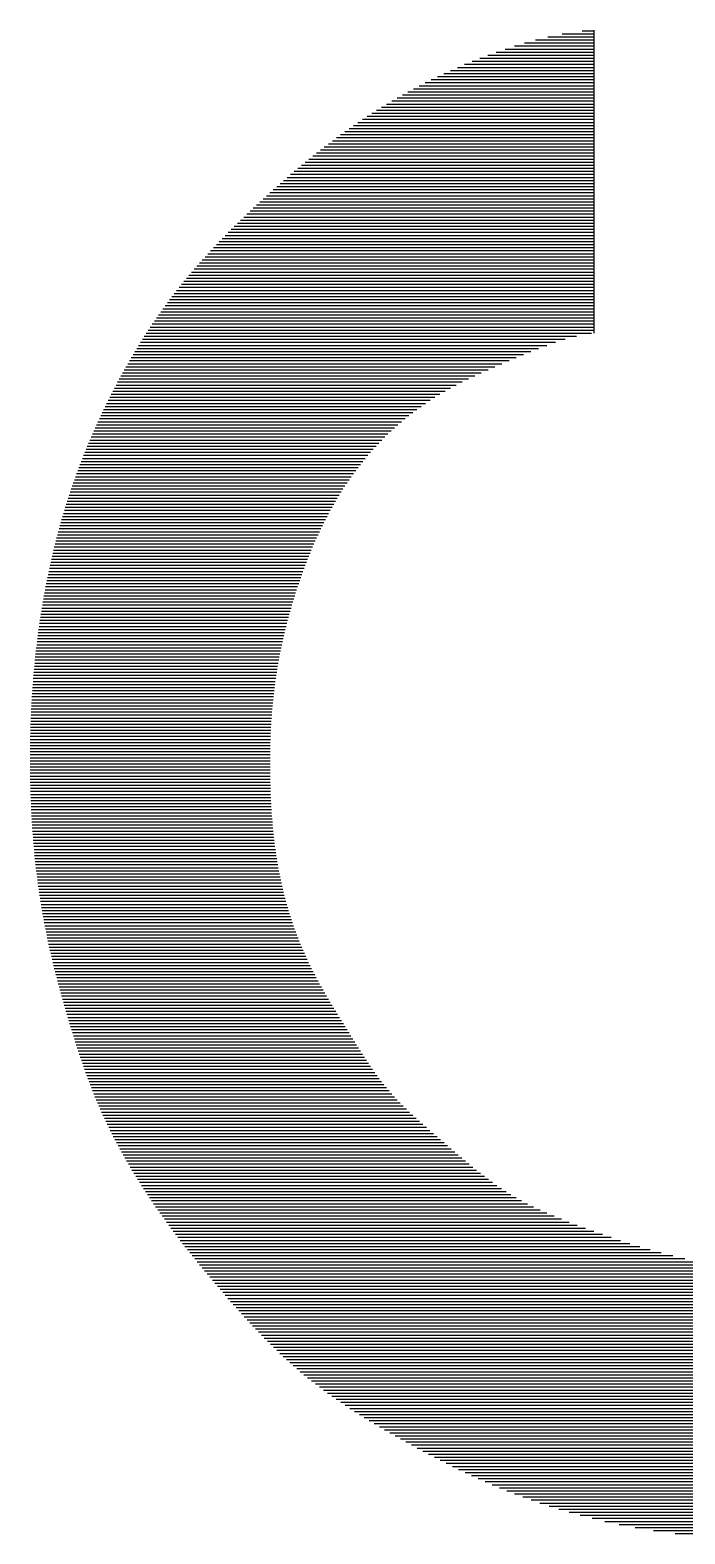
# Model space of a CAD drawing. Extents: x -4 to 6083, y -4 to 8618.
# Drawn here: x 345.46 to 359.93, y 127.9 to 161.13 of the extents above; entities that cross this region are included whole.
import ezdxf
from ezdxf.enums import TextEntityAlignment as Align

# ---------------------------------------------------------------- set-up
doc = ezdxf.new("R2010")
doc.units = 0
doc.header["$LTSCALE"] = 45
doc.header["$MEASUREMENT"] = 0
doc.layers.add('RLA-FORMATO', color=7, linetype='CONTINUOUS')
doc.layers.add('RLA-LOGO', color=7, linetype='CONTINUOUS')
doc.styles.add('ROMAND', font='romand', dxfattribs={"height": 31.5})
doc.styles.add('ROMANS', font='ROMANS.shx', dxfattribs={"height": 16.875})

# ---------------------------------------------------------------- blocks, each defined once
blk = doc.blocks.new('viñeta-rl')
at = {"layer": 'RLA-LOGO', "color": 8, "true_color": 0x707070}
for p, q in [((-89.271, 269.608), (-89.271, 232.77)), ((-89.226, 269.608), (-89.226, 232.807)), ((-89.181, 269.608), (-89.181, 232.844)), ((-89.136, 269.608), (-89.136, 232.881)), ((-89.091, 269.608), (-89.091, 232.918)), ((-89.046, 269.608), (-89.046, 232.956)), ((-89.001, 269.608), (-89.001, 232.994)), ((-88.956, 269.608), (-88.956, 233.032)), ((-88.911, 269.608), (-88.911, 233.07)), ((-88.866, 269.608), (-88.866, 233.108)), ((-88.821, 269.608), (-88.821, 233.147)), ((-88.776, 269.608), (-88.776, 233.185)), ((-88.731, 269.608), (-88.731, 233.224)), ((-88.686, 269.608), (-88.686, 233.264)), ((-88.641, 269.608), (-88.641, 233.303)), ((-88.596, 269.608), (-88.596, 233.343)), ((-88.551, 269.608), (-88.551, 233.383)), ((-88.506, 269.608), (-88.506, 233.423)), ((-88.461, 269.608), (-88.461, 233.464)), ((-88.416, 269.608), (-88.416, 233.505)), ((-88.371, 269.608), (-88.371, 233.546)), ((-88.326, 269.608), (-88.326, 233.588)), ((-88.281, 269.608), (-88.281, 233.63)), ((-88.236, 269.608), (-88.236, 233.673)), ((-88.191, 269.608), (-88.191, 233.716)), ((-88.146, 269.608), (-88.146, 233.76)), ((-88.101, 269.608), (-88.101, 233.805)), ((-88.056, 269.608), (-88.056, 233.85)), ((-88.011, 269.608), (-88.011, 233.895)), ((-87.966, 269.608), (-87.966, 233.942)), ((-87.921, 269.608), (-87.921, 233.989)), ((-87.876, 269.608), (-87.876, 234.036)), ((-87.831, 269.608), (-87.831, 234.085)), ((-87.786, 269.608), (-87.786, 234.135)), ((-87.741, 269.608), (-87.741, 234.185)), ((-87.696, 269.608), (-87.696, 234.237)), ((-87.651, 269.608), (-87.651, 234.289)), ((-87.606, 269.608), (-87.606, 234.343)), ((-87.561, 269.608), (-87.561, 234.398)), ((-87.516, 269.608), (-87.516, 234.455)), ((-87.471, 269.608), (-87.471, 234.512)), ((-87.426, 269.608), (-87.426, 234.571)), ((-87.381, 269.608), (-87.381, 234.631)), ((-87.336, 269.608), (-87.336, 234.693)), ((-87.291, 269.608), (-87.291, 234.756)), ((-87.246, 269.608), (-87.246, 234.82)), ((-87.201, 269.608), (-87.201, 234.885)), ((-87.156, 269.608), (-87.156, 234.952)), ((-87.111, 269.608), (-87.111, 235.02)), ((-87.066, 269.608), (-87.066, 235.089)), ((-87.021, 269.608), (-87.021, 235.16)), ((-86.976, 269.608), (-86.976, 235.232)), ((-86.931, 269.608), (-86.931, 235.305)), ((-86.886, 269.608), (-86.886, 235.379)), ((-86.841, 269.608), (-86.841, 235.455)), ((-86.796, 269.608), (-86.796, 235.531)), ((-86.751, 269.608), (-86.751, 235.609)), ((-86.706, 269.608), (-86.706, 235.687)), ((-86.661, 269.608), (-86.661, 235.767)), ((-86.616, 269.608), (-86.616, 235.847)), ((-86.571, 269.608), (-86.571, 235.929)), ((-86.526, 269.608), (-86.526, 236.011)), ((-86.481, 269.608), (-86.481, 236.094)), ((-86.436, 269.608), (-86.436, 236.179)), ((-86.391, 269.608), (-86.391, 236.265)), ((-86.346, 269.608), (-86.346, 236.352)), ((-86.301, 269.608), (-86.301, 236.441)), ((-86.256, 269.608), (-86.256, 236.531)), ((-86.211, 269.608), (-86.211, 236.623)), ((-86.166, 269.608), (-86.166, 236.717)), ((-86.121, 269.608), (-86.121, 236.814)), ((-86.076, 269.608), (-86.076, 236.912)), ((-86.031, 269.608), (-86.031, 237.013)), ((-85.986, 269.608), (-85.986, 237.117)), ((-85.941, 269.608), (-85.941, 237.224)), ((-85.896, 269.608), (-85.896, 237.334)), ((-85.851, 269.608), (-85.851, 237.448)), ((-85.806, 269.608), (-85.806, 237.567)), ((-85.761, 269.608), (-85.761, 237.69)), ((-85.716, 269.608), (-85.716, 237.82)), ((-85.671, 269.608), (-85.671, 237.956)), ((-85.626, 269.608), (-85.626, 238.099)), ((-85.581, 269.608), (-85.581, 238.251)), ((-85.536, 269.608), (-85.536, 238.414)), ((-85.491, 269.608), (-85.491, 238.588)), ((-85.446, 269.608), (-85.446, 238.778)), ((-85.401, 269.608), (-85.401, 238.987)), ((-85.356, 269.608), (-85.356, 239.221)), ((-85.311, 269.608), (-85.311, 239.492)), ((-85.266, 269.608), (-85.266, 239.814)), ((-89.316, 239.954), (-89.316, 232.734)), ((-89.361, 239.776), (-89.361, 232.698)), ((-89.406, 239.605), (-89.406, 232.662)), ((-89.496, 239.29), (-89.496, 232.591)), ((-89.451, 239.444), (-89.451, 232.627)), ((-89.541, 239.145), (-89.541, 232.556)), ((-89.631, 238.871), (-89.631, 232.487)), ((-89.586, 239.006), (-89.586, 232.521)), ((-107.42, 238.614), (-102.956, 238.614)), ((-107.406, 238.614), (-107.406, 238.444)), ((-107.361, 238.614), (-107.361, 238.148)), ((-107.316, 238.614), (-107.316, 237.936)), ((-107.271, 238.614), (-107.271, 237.756)), ((-107.226, 238.614), (-107.226, 237.595)), ((-107.181, 238.614), (-107.181, 237.446)), ((-107.136, 238.614), (-107.136, 237.307)), ((-107.091, 238.614), (-107.091, 237.176)), ((-107.046, 238.614), (-107.046, 237.051)), ((-107.001, 238.614), (-107.001, 236.933)), ((-106.956, 238.614), (-106.956, 236.82)), ((-106.911, 238.614), (-106.911, 236.711)), ((-106.866, 238.614), (-106.866, 236.606)), ((-106.821, 238.614), (-106.821, 236.505)), ((-106.776, 238.614), (-106.776, 236.407)), ((-106.731, 238.614), (-106.731, 236.312)), ((-106.686, 238.614), (-106.686, 236.22)), ((-106.641, 238.614), (-106.641, 236.131)), ((-106.596, 238.614), (-106.596, 236.043)), ((-106.551, 238.614), (-106.551, 235.958)), ((-106.506, 238.614), (-106.506, 235.875)), ((-106.461, 238.614), (-106.461, 235.794)), ((-106.416, 238.614), (-106.416, 235.715)), ((-106.371, 238.614), (-106.371, 235.637)), ((-106.326, 238.614), (-106.326, 235.561)), ((-106.281, 238.614), (-106.281, 235.487)), ((-106.236, 238.614), (-106.236, 235.415)), ((-106.191, 238.614), (-106.191, 235.344)), ((-106.146, 238.614), (-106.146, 235.274)), ((-106.101, 238.614), (-106.101, 235.206)), ((-106.056, 238.614), (-106.056, 235.139)), ((-106.011, 238.614), (-106.011, 235.074)), ((-105.966, 238.614), (-105.966, 235.009)), ((-105.921, 238.614), (-105.921, 234.946)), ((-105.876, 238.614), (-105.876, 234.884)), ((-105.831, 238.614), (-105.831, 234.822)), ((-105.786, 238.614), (-105.786, 234.762)), ((-105.741, 238.614), (-105.741, 234.703)), ((-105.696, 238.614), (-105.696, 234.644)), ((-105.651, 238.614), (-105.651, 234.586)), ((-105.606, 238.614), (-105.606, 234.529)), ((-105.561, 238.614), (-105.561, 234.473)), ((-105.516, 238.614), (-105.516, 234.417)), ((-105.471, 238.614), (-105.471, 234.362)), ((-105.426, 238.614), (-105.426, 234.308)), ((-105.381, 238.614), (-105.381, 234.254)), ((-105.336, 238.614), (-105.336, 234.201)), ((-105.291, 238.614), (-105.291, 234.148)), ((-105.246, 238.614), (-105.246, 234.096)), ((-105.201, 238.614), (-105.201, 234.044)), ((-105.156, 238.614), (-105.156, 233.993)), ((-105.111, 238.614), (-105.111, 233.942)), ((-105.066, 238.614), (-105.066, 233.892)), ((-105.021, 238.614), (-105.021, 233.842)), ((-104.976, 238.614), (-104.976, 233.793)), ((-104.931, 238.614), (-104.931, 233.744)), ((-104.886, 238.614), (-104.886, 233.695)), ((-104.841, 238.614), (-104.841, 233.646)), ((-104.796, 238.614), (-104.796, 233.598)), ((-104.751, 238.614), (-104.751, 233.551)), ((-104.706, 238.614), (-104.706, 233.503)), ((-104.661, 238.614), (-104.661, 233.457)), ((-104.616, 238.614), (-104.616, 233.41)), ((-104.571, 238.614), (-104.571, 233.364)), ((-104.526, 238.614), (-104.526, 233.318)), ((-104.481, 238.614), (-104.481, 233.273)), ((-104.436, 238.614), (-104.436, 233.228)), ((-104.391, 238.614), (-104.391, 233.184)), ((-104.346, 238.614), (-104.346, 233.14)), ((-104.301, 238.614), (-104.301, 233.096)), ((-104.256, 238.614), (-104.256, 233.053)), ((-104.211, 238.614), (-104.211, 233.011)), ((-104.166, 238.614), (-104.166, 232.968)), ((-104.121, 238.614), (-104.121, 232.927)), ((-104.076, 238.614), (-104.076, 232.886)), ((-104.031, 238.614), (-104.031, 232.845)), ((-103.986, 238.614), (-103.986, 232.805)), ((-103.941, 238.614), (-103.941, 232.766)), ((-103.896, 238.614), (-103.896, 232.727)), ((-103.851, 238.614), (-103.851, 232.688)), ((-103.806, 238.614), (-103.806, 232.65)), ((-103.761, 238.614), (-103.761, 232.613)), ((-103.716, 238.614), (-103.716, 232.576)), ((-103.671, 238.614), (-103.671, 232.539)), ((-103.626, 238.614), (-103.626, 232.504)), ((-103.581, 238.614), (-103.581, 232.468)), ((-103.536, 238.614), (-103.536, 232.433)), ((-103.491, 238.614), (-103.491, 232.399)), ((-103.446, 238.614), (-103.446, 232.365)), ((-103.401, 238.614), (-103.401, 232.332)), ((-103.356, 238.614), (-103.356, 232.299)), ((-103.311, 238.614), (-103.311, 232.266)), ((-103.266, 238.614), (-103.266, 232.234)), ((-103.221, 238.614), (-103.221, 232.203)), ((-103.176, 238.614), (-103.176, 232.171)), ((-103.131, 238.614), (-103.131, 232.141)), ((-103.086, 238.614), (-103.086, 232.11)), ((-103.041, 238.614), (-103.041, 232.08)), ((-102.996, 238.614), (-102.996, 232.051)), ((-89.721, 238.615), (-89.721, 232.419)), ((-89.676, 238.741), (-89.676, 232.453)), ((-102.951, 238.58), (-102.951, 232.021)), ((-89.766, 238.492), (-89.766, 232.385)), ((-102.906, 238.357), (-102.906, 231.992)), ((-102.861, 238.19), (-102.861, 231.964)), ((-89.856, 238.253), (-89.856, 232.319)), ((-89.811, 238.371), (-89.811, 232.352)), ((-102.816, 238.048), (-102.816, 231.936)), ((-89.946, 238.028), (-89.946, 232.254)), ((-89.901, 238.139), (-89.901, 232.287)), ((-102.771, 237.92), (-102.771, 231.908)), ((-102.726, 237.801), (-102.726, 231.88)), ((-90.081, 237.727), (-90.081, 232.159)), ((-90.036, 237.822), (-90.036, 232.191)), ((-89.991, 237.923), (-89.991, 232.222)), ((-102.681, 237.688), (-102.681, 231.853)), ((-102.636, 237.579), (-102.636, 231.826)), ((-90.171, 237.551), (-90.171, 232.098)), ((-90.126, 237.637), (-90.126, 232.128)), ((-102.591, 237.472), (-102.591, 231.8)), ((-102.546, 237.366), (-102.546, 231.774)), ((-90.306, 237.322), (-90.306, 232.008)), ((-90.261, 237.394), (-90.261, 232.037)), ((-90.216, 237.47), (-90.216, 232.067)), ((-102.501, 237.261), (-102.501, 231.748)), ((-102.456, 237.158), (-102.456, 231.722)), ((-102.411, 237.056), (-102.411, 231.697)), ((-90.486, 237.063), (-90.486, 231.893)), ((-90.441, 237.124), (-90.441, 231.921)), ((-90.396, 237.187), (-90.396, 231.95)), ((-90.351, 237.253), (-90.351, 231.979)), ((-102.366, 236.956), (-102.366, 231.672)), ((-102.321, 236.86), (-102.321, 231.647)), ((-90.666, 236.833), (-90.666, 231.783)), ((-90.621, 236.888), (-90.621, 231.81)), ((-90.576, 236.945), (-90.576, 231.837)), ((-90.531, 237.003), (-90.531, 231.865)), ((-102.276, 236.766), (-102.276, 231.623)), ((-102.231, 236.675), (-102.231, 231.599)), ((-90.846, 236.618), (-90.846, 231.68)), ((-90.801, 236.67), (-90.801, 231.705)), ((-90.756, 236.724), (-90.756, 231.731)), ((-90.711, 236.778), (-90.711, 231.757)), ((-102.186, 236.588), (-102.186, 231.575)), ((-102.141, 236.504), (-102.141, 231.551)), ((-102.096, 236.423), (-102.096, 231.528)), ((-91.026, 236.409), (-91.026, 231.581)), ((-90.981, 236.461), (-90.981, 231.605)), ((-90.936, 236.513), (-90.936, 231.63)), ((-90.891, 236.565), (-90.891, 231.655)), ((-102.051, 236.346), (-102.051, 231.505)), ((-102.006, 236.272), (-102.006, 231.482)), ((-101.961, 236.202), (-101.961, 231.46)), ((-91.206, 236.2), (-91.206, 231.489)), ((-91.161, 236.252), (-91.161, 231.512)), ((-91.116, 236.304), (-91.116, 231.535)), ((-91.071, 236.356), (-91.071, 231.558)), ((-101.916, 236.134), (-101.916, 231.437)), ((-101.871, 236.069), (-101.871, 231.415)), ((-101.826, 236.007), (-101.826, 231.393)), ((-101.781, 235.947), (-101.781, 231.372)), ((-91.431, 235.948), (-91.431, 231.382)), ((-91.386, 235.997), (-91.386, 231.403)), ((-91.341, 236.047), (-91.341, 231.424)), ((-91.296, 236.097), (-91.296, 231.445)), ((-91.251, 236.148), (-91.251, 231.467)), ((-101.736, 235.889), (-101.736, 231.351)), ((-101.691, 235.834), (-101.691, 231.33)), ((-101.646, 235.78), (-101.646, 231.309)), ((-101.601, 235.728), (-101.601, 231.288)), ((-91.611, 235.762), (-91.611, 231.303)), ((-91.566, 235.807), (-91.566, 231.322)), ((-91.521, 235.853), (-91.521, 231.342)), ((-91.476, 235.9), (-91.476, 231.362)), ((-101.556, 235.678), (-101.556, 231.268)), ((-101.511, 235.629), (-101.511, 231.248)), ((-101.466, 235.582), (-101.466, 231.228)), ((-101.421, 235.536), (-101.421, 231.209)), ((-91.881, 235.523), (-91.881, 231.194)), ((-91.836, 235.56), (-91.836, 231.212)), ((-91.791, 235.597), (-91.791, 231.229)), ((-91.746, 235.637), (-91.746, 231.247)), ((-91.701, 235.677), (-91.701, 231.265)), ((-91.656, 235.719), (-91.656, 231.284)), ((-101.376, 235.491), (-101.376, 231.189)), ((-101.331, 235.448), (-101.331, 231.17)), ((-101.286, 235.406), (-101.286, 231.152)), ((-101.241, 235.365), (-101.241, 231.133)), ((-101.196, 235.325), (-101.196, 231.115)), ((-101.151, 235.286), (-101.151, 231.097)), ((-92.196, 235.294), (-92.196, 231.08)), ((-92.151, 235.325), (-92.151, 231.095)), ((-92.106, 235.356), (-92.106, 231.111)), ((-92.061, 235.388), (-92.061, 231.127)), ((-92.016, 235.42), (-92.016, 231.144)), ((-91.971, 235.453), (-91.971, 231.16)), ((-91.926, 235.488), (-91.926, 231.177)), ((-101.106, 235.248), (-101.106, 231.079)), ((-101.061, 235.212), (-101.061, 231.062)), ((-101.016, 235.176), (-101.016, 231.044)), ((-100.971, 235.141), (-100.971, 231.027)), ((-100.926, 235.107), (-100.926, 231.01)), ((-100.881, 235.073), (-100.881, 230.994)), ((-92.556, 235.064), (-92.556, 230.961)), ((-92.511, 235.092), (-92.511, 230.975)), ((-92.466, 235.12), (-92.466, 230.99)), ((-92.421, 235.148), (-92.421, 231.004)), ((-92.376, 235.177), (-92.376, 231.019)), ((-92.331, 235.206), (-92.331, 231.034)), ((-92.286, 235.235), (-92.286, 231.049)), ((-92.241, 235.264), (-92.241, 231.064)), ((-100.836, 235.041), (-100.836, 230.977)), ((-100.791, 235.009), (-100.791, 230.961)), ((-100.746, 234.979), (-100.746, 230.945)), ((-100.701, 234.948), (-100.701, 230.93)), ((-100.656, 234.919), (-100.656, 230.915)), ((-100.611, 234.89), (-100.611, 230.899)), ((-100.566, 234.862), (-100.566, 230.884)), ((-92.916, 234.84), (-92.916, 230.851)), ((-92.871, 234.868), (-92.871, 230.864)), ((-92.826, 234.896), (-92.826, 230.878)), ((-92.781, 234.924), (-92.781, 230.891)), ((-92.736, 234.952), (-92.736, 230.905)), ((-92.691, 234.98), (-92.691, 230.919)), ((-92.646, 235.008), (-92.646, 230.933)), ((-92.601, 235.036), (-92.601, 230.947)), ((-100.521, 234.835), (-100.521, 230.87)), ((-100.476, 234.808), (-100.476, 230.855)), ((-100.431, 234.782), (-100.431, 230.841)), ((-100.386, 234.757), (-100.386, 230.827)), ((-100.341, 234.732), (-100.341, 230.814)), ((-100.296, 234.707), (-100.296, 230.8)), ((-100.251, 234.684), (-100.251, 230.787)), ((-100.206, 234.66), (-100.206, 230.774)), ((-100.161, 234.637), (-100.161, 230.761)), ((-93.276, 234.626), (-93.276, 230.749)), ((-93.231, 234.652), (-93.231, 230.761)), ((-93.186, 234.678), (-93.186, 230.773)), ((-93.141, 234.704), (-93.141, 230.786)), ((-93.096, 234.731), (-93.096, 230.799)), ((-93.051, 234.758), (-93.051, 230.811)), ((-93.006, 234.785), (-93.006, 230.824)), ((-92.961, 234.813), (-92.961, 230.838)), ((-100.116, 234.615), (-100.116, 230.748)), ((-100.071, 234.593), (-100.071, 230.736)), ((-100.026, 234.572), (-100.026, 230.724)), ((-99.981, 234.551), (-99.981, 230.712)), ((-99.936, 234.53), (-99.936, 230.7)), ((-99.891, 234.51), (-99.891, 230.688)), ((-99.846, 234.49), (-99.846, 230.677)), ((-99.801, 234.471), (-99.801, 230.666)), ((-99.756, 234.452), (-99.756, 230.655)), ((-99.711, 234.433), (-99.711, 230.644)), ((-99.666, 234.415), (-99.666, 230.633)), ((-99.621, 234.397), (-99.621, 230.623)), ((-93.681, 234.413), (-93.681, 230.644)), ((-93.636, 234.434), (-93.636, 230.655)), ((-93.591, 234.457), (-93.591, 230.666)), ((-93.546, 234.479), (-93.546, 230.678)), ((-93.501, 234.503), (-93.501, 230.689)), ((-93.456, 234.526), (-93.456, 230.701)), ((-93.411, 234.551), (-93.411, 230.712)), ((-93.366, 234.575), (-93.366, 230.724)), ((-93.321, 234.6), (-93.321, 230.736)), ((-99.576, 234.38), (-99.576, 230.613)), ((-99.531, 234.362), (-99.531, 230.603)), ((-99.486, 234.345), (-99.486, 230.593)), ((-99.441, 234.329), (-99.441, 230.583)), ((-99.396, 234.313), (-99.396, 230.574)), ((-99.351, 234.297), (-99.351, 230.565)), ((-99.306, 234.281), (-99.306, 230.556)), ((-99.261, 234.266), (-99.261, 230.547)), ((-99.216, 234.251), (-99.216, 230.538)), ((-99.171, 234.236), (-99.171, 230.53)), ((-99.126, 234.221), (-99.126, 230.521)), ((-99.081, 234.207), (-99.081, 230.513)), ((-99.036, 234.193), (-99.036, 230.505)), ((-98.991, 234.18), (-98.991, 230.497)), ((-94.266, 234.175), (-94.266, 230.518)), ((-94.221, 234.19), (-94.221, 230.527)), ((-94.176, 234.206), (-94.176, 230.535)), ((-94.131, 234.223), (-94.131, 230.544)), ((-94.086, 234.239), (-94.086, 230.554)), ((-94.041, 234.257), (-94.041, 230.563)), ((-93.996, 234.275), (-93.996, 230.572)), ((-93.951, 234.293), (-93.951, 230.582)), ((-93.906, 234.312), (-93.906, 230.592)), ((-93.861, 234.331), (-93.861, 230.602)), ((-93.816, 234.35), (-93.816, 230.613)), ((-93.771, 234.371), (-93.771, 230.623)), ((-93.726, 234.391), (-93.726, 230.634)), ((-98.946, 234.166), (-98.946, 230.49)), ((-98.901, 234.153), (-98.901, 230.482)), ((-98.856, 234.14), (-98.856, 230.475)), ((-98.811, 234.128), (-98.811, 230.468)), ((-98.766, 234.115), (-98.766, 230.461)), ((-98.721, 234.103), (-98.721, 230.454)), ((-98.676, 234.091), (-98.676, 230.448)), ((-98.631, 234.08), (-98.631, 230.441)), ((-98.586, 234.069), (-98.586, 230.435)), ((-98.541, 234.058), (-98.541, 230.429)), ((-98.496, 234.047), (-98.496, 230.423)), ((-98.451, 234.037), (-98.451, 230.417)), ((-98.406, 234.027), (-98.406, 230.411)), ((-98.361, 234.017), (-98.361, 230.406)), ((-98.316, 234.007), (-98.316, 230.401)), ((-98.271, 233.998), (-98.271, 230.396)), ((-98.226, 233.989), (-98.226, 230.391)), ((-98.181, 233.981), (-98.181, 230.386)), ((-98.136, 233.972), (-98.136, 230.381)), ((-98.091, 233.964), (-98.091, 230.377)), ((-98.046, 233.956), (-98.046, 230.372)), ((-95.121, 233.958), (-95.121, 230.391)), ((-95.076, 233.966), (-95.076, 230.396)), ((-95.031, 233.974), (-95.031, 230.401)), ((-94.986, 233.983), (-94.986, 230.406)), ((-94.941, 233.992), (-94.941, 230.412)), ((-94.896, 234.001), (-94.896, 230.418)), ((-94.851, 234.011), (-94.851, 230.424)), ((-94.806, 234.021), (-94.806, 230.43)), ((-94.761, 234.032), (-94.761, 230.436)), ((-94.716, 234.043), (-94.716, 230.443)), ((-94.671, 234.054), (-94.671, 230.449)), ((-94.626, 234.066), (-94.626, 230.456)), ((-94.581, 234.078), (-94.581, 230.463)), ((-94.536, 234.091), (-94.536, 230.471)), ((-94.491, 234.104), (-94.491, 230.478)), ((-94.446, 234.117), (-94.446, 230.486)), ((-94.401, 234.131), (-94.401, 230.493)), ((-94.356, 234.145), (-94.356, 230.501)), ((-94.311, 234.16), (-94.311, 230.51)), ((-98.001, 233.949), (-98.001, 230.368)), ((-97.956, 233.942), (-97.956, 230.364)), ((-97.911, 233.935), (-97.911, 230.36)), ((-97.866, 233.928), (-97.866, 230.356)), ((-97.821, 233.922), (-97.821, 230.353)), ((-97.776, 233.916), (-97.776, 230.349)), ((-97.731, 233.91), (-97.731, 230.346)), ((-97.686, 233.904), (-97.686, 230.343)), ((-97.641, 233.899), (-97.641, 230.34)), ((-97.596, 233.894), (-97.596, 230.337)), ((-97.551, 233.889), (-97.551, 230.334)), ((-97.506, 233.885), (-97.506, 230.332)), ((-97.461, 233.88), (-97.461, 230.329)), ((-97.416, 233.876), (-97.416, 230.327)), ((-97.371, 233.873), (-97.371, 230.325)), ((-97.326, 233.869), (-97.326, 230.323)), ((-97.281, 233.866), (-97.281, 230.321)), ((-97.236, 233.863), (-97.236, 230.319)), ((-97.191, 233.86), (-97.191, 230.317)), ((-97.146, 233.857), (-97.146, 230.316)), ((-97.101, 233.855), (-97.101, 230.315)), ((-97.056, 233.853), (-97.056, 230.313)), ((-97.011, 233.851), (-97.011, 230.312)), ((-96.966, 233.849), (-96.966, 230.312)), ((-96.921, 233.848), (-96.921, 230.311)), ((-96.876, 233.847), (-96.876, 230.31)), ((-96.831, 233.846), (-96.831, 230.31)), ((-96.786, 233.845), (-96.786, 230.309)), ((-96.741, 233.844), (-96.741, 230.309)), ((-96.696, 233.844), (-96.696, 230.309)), ((-96.651, 233.844), (-96.651, 230.309)), ((-96.606, 233.844), (-96.606, 230.309)), ((-96.561, 233.844), (-96.561, 230.309)), ((-96.516, 233.844), (-96.516, 230.31)), ((-96.471, 233.845), (-96.471, 230.31)), ((-96.426, 233.845), (-96.426, 230.311)), ((-96.381, 233.846), (-96.381, 230.312)), ((-96.336, 233.847), (-96.336, 230.312)), ((-96.291, 233.849), (-96.291, 230.313)), ((-96.246, 233.85), (-96.246, 230.315)), ((-96.201, 233.852), (-96.201, 230.316)), ((-96.156, 233.853), (-96.156, 230.317)), ((-96.111, 233.855), (-96.111, 230.319)), ((-96.066, 233.857), (-96.066, 230.321)), ((-96.021, 233.86), (-96.021, 230.323)), ((-95.976, 233.862), (-95.976, 230.325)), ((-95.931, 233.865), (-95.931, 230.327)), ((-95.886, 233.868), (-95.886, 230.329)), ((-95.841, 233.871), (-95.841, 230.331)), ((-95.796, 233.875), (-95.796, 230.334)), ((-95.751, 233.878), (-95.751, 230.337)), ((-95.706, 233.882), (-95.706, 230.339)), ((-95.661, 233.886), (-95.661, 230.342)), ((-95.616, 233.891), (-95.616, 230.346)), ((-95.571, 233.895), (-95.571, 230.349)), ((-95.526, 233.9), (-95.526, 230.352)), ((-95.481, 233.906), (-95.481, 230.356)), ((-95.436, 233.911), (-95.436, 230.36)), ((-95.391, 233.917), (-95.391, 230.364)), ((-95.346, 233.923), (-95.346, 230.368)), ((-95.301, 233.929), (-95.301, 230.372)), ((-95.256, 233.936), (-95.256, 230.376)), ((-95.211, 233.943), (-95.211, 230.381)), ((-95.166, 233.95), (-95.166, 230.386))]:
    blk.add_line(p, q, dxfattribs=at)
at = {"layer": 'RLA-FORMATO', "color": 4, "style": 'ROMAND'}
for tag, p in [('DESAR', (-1255.783, 233.263)), ('PRELIM', (-1123.111, 233.263)), ('PROP', (-989.639, 233.263)), ('CONST', (-823.737, 233.263))]:
    blk.add_attdef(tag, p, '', height=16, dxfattribs=at)
at = {"layer": 'RLA-FORMATO', "color": 2, "style": 'ROMANS'}
for tag, p, height in [('REVNO1', (-1394.08, 180.648), 10), ('DETNO1', (-1358.401, 180.648), 10), ('FECHA1', (-880.483, 180.648), 10), ('REVNO2', (-1394.08, 155.648), 10), ('DETNO2', (-1358.401, 155.648), 10), ('FECHA2', (-880.483, 155.648), 10), ('REVNO3', (-1394.08, 130.649), 10), ('DETNO3', (-1358.401, 130.649), 10), ('FECHA3', (-880.483, 130.649), 10), ('REVNO4', (-1394.08, 105.649), 10), ('DETNO4', (-1358.401, 105.649), 10), ('FECHA4', (-880.483, 105.649), 10), ('REVNO5', (-1394.08, 80.649), 11.25), ('DETNO5', (-1358.401, 80.649), 10), ('FECHA5', (-880.483, 80.649), 10), ('REVNO6', (-1392.274, 55.649), 10), ('DETNO6', (-1356.594, 55.649), 10), ('FECHA6', (-878.676, 55.649), 10), ('INGENIERO', (-741.067, 33.399), 10), ('DIBUJANTE', (-571.615, 33.401), 10), ('REVNO7', (-1394.08, 30.65), 10), ('DETNO7', (-1358.401, 30.65), 10), ('FECHA7', (-880.483, 30.65), 10), ('REVNO8', (-1394.08, 8.603), 10), ('DETNO8', (-1358.401, 8.603), 10), ('FECHA8', (-880.483, 8.603), 10), ('PROYECTISTA', (-740.886, 4.812), 10), ('INGENIERO', (-568.569, 4.615), 10)]:
    blk.add_attdef(tag, p, '', height=height, dxfattribs=at)
for tag, p in [('PERSNO1', (-946.608, 180.648)), ('PERSNO2', (-946.608, 155.648)), ('PERSNO3', (-946.608, 130.649)), ('PERSNO4', (-946.608, 105.649)), ('PERSNO5', (-946.608, 80.649)), ('PERSNO6', (-946.608, 55.649)), ('PERSNO7', (-946.608, 30.65)), ('PERSNO8', (-946.608, 8.603))]:
    blk.add_attdef(tag, text='', height=10, dxfattribs=at).set_placement(p, align=Align.CENTER)
at = {"layer": 'RLA-FORMATO', "color": 5, "style": 'ROMAND'}
blk.add_attdef('PROYECTO', text='', height=16.9, dxfattribs=at).set_placement((-289.167, 165.033), align=Align.MIDDLE)
for tag, p in [('TITULO1', (-567.962, 108.18)), ('TITULO2', (-567.962, 74.225))]:
    blk.add_attdef(tag, p, '', height=20, dxfattribs=at)
at = {"layer": 'RLA-FORMATO', "color": 2, "style": 'ROMANS'}
for tag, p in [('NOMARCH', (-1424.041, 5.527)), ('FECHA', (-1406.947, 5.527))]:
    blk.add_attdef(tag, p, '', height=11.25, rotation=90, dxfattribs=at)
at = {"layer": 'RLA-FORMATO', "color": 5, "style": 'ROMAND', "width": 0.967839}
blk.add_attdef('NUMERO', text='', height=24, dxfattribs=at).set_placement((-290.268, 13.329), (-62.411, 13.329), align=Align.FIT)
at = {"layer": 'RLA-FORMATO', "color": 5, "style": 'ROMAND', "flags": 12}
blk.add_attdef('REVISION', text='', height=24, dxfattribs=at).set_placement((-24.501, 25.329), align=Align.MIDDLE)

msp = doc.modelspace()

# ---------------------------------------------------------------- block references
at = {"layer": 'RLA-FORMATO', "xscale": 1.5, "yscale": 1.5, "zscale": 1.5, "rotation": 270}
msp.add_blockref('viñeta-rl', (0, 0), dxfattribs=at)

doc.saveas('drawing.dxf')
